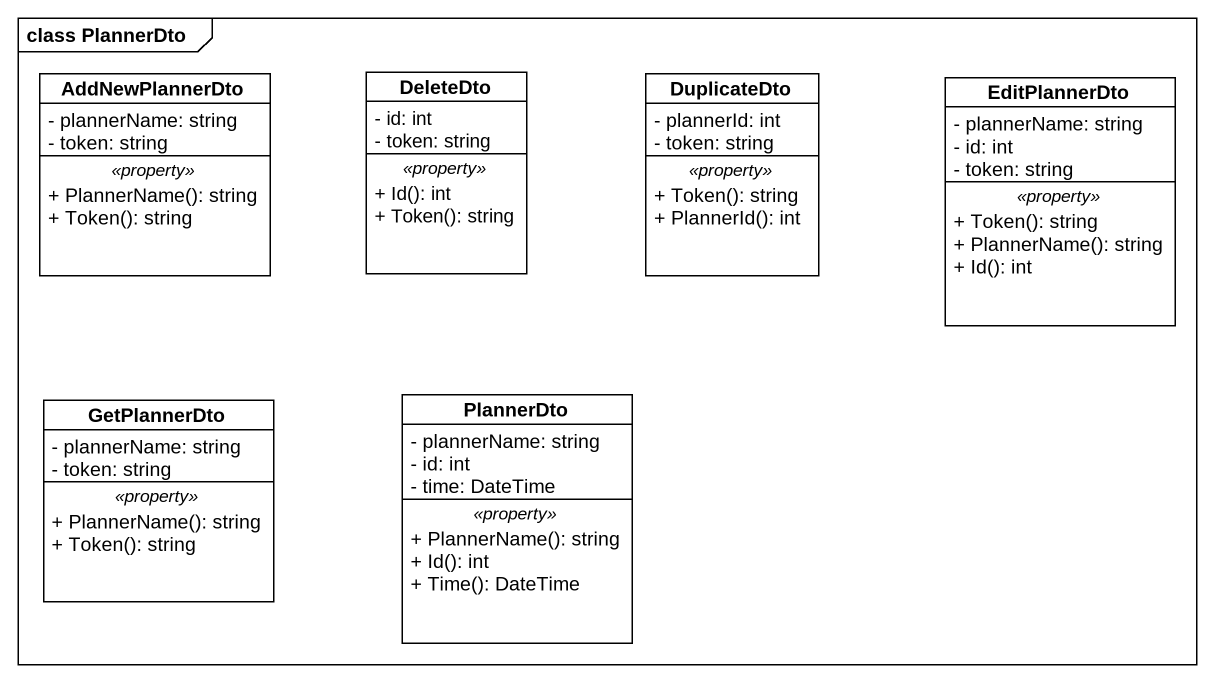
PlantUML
@startuml
mainframe class PlannerDto
hide circle
hide empty members
skinparam classAttributeIconSize 0
class AddNewPlannerDto {
  - plannerName: string
  - token: string
  .. <<property>> ..
  + PlannerName(): string
  + Token(): string
}
class DeleteDto {
  - id: int
  - token: string
  .. <<property>> ..
  + Id(): int
  + Token(): string
}
class DuplicateDto {
  - plannerId: int
  - token: string
  .. <<property>> ..
  + Token(): string
  + PlannerId(): int
}
class EditPlannerDto {
  - plannerName: string
  - id: int
  - token: string
  .. <<property>> ..
  + Token(): string
  + PlannerName(): string
  + Id(): int
}
class GetPlannerDto {
  - plannerName: string
  - token: string
  .. <<property>> ..
  + PlannerName(): string
  + Token(): string
}
class PlannerDto {
  - plannerName: string
  - id: int
  - time: DateTime
  .. <<property>> ..
  + PlannerName(): string
  + Id(): int
  + Time(): DateTime
}
@enduml
